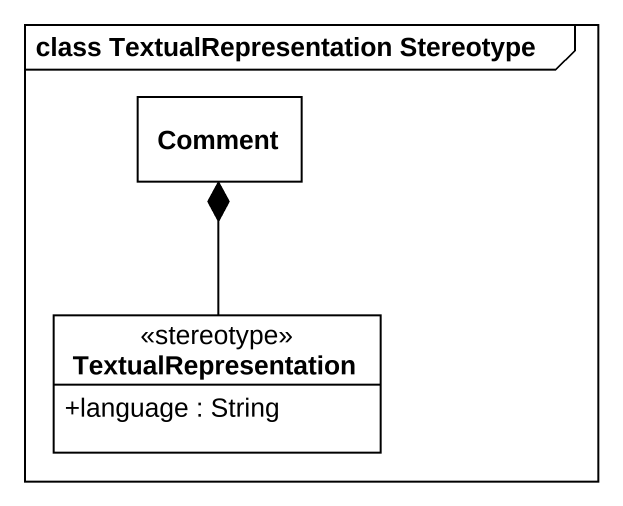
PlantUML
@startuml
mainframe class TextualRepresentation Stereotype
hide circle
hide empty members
skinparam classAttributeIconSize 0
class Comment #FFFFFF
class TextualRepresentation <<stereotype>> #FFFFFF {
  +language : String
}
TextualRepresentation -up-* Comment
@enduml
